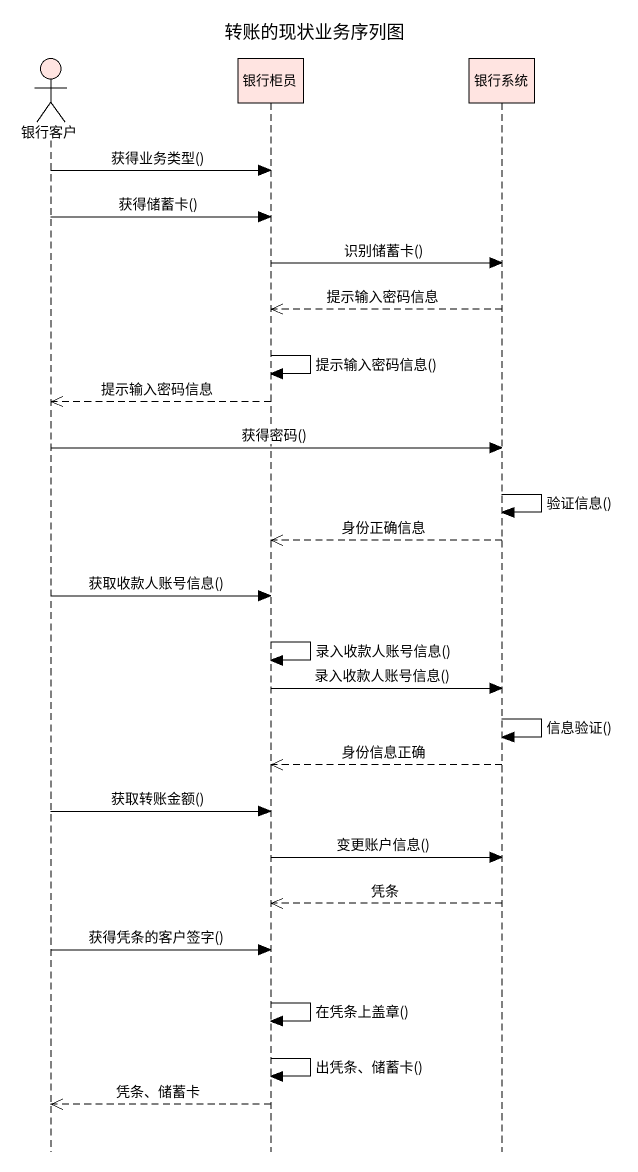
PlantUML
@startuml
title 转账的现状业务序列图
hide footbox
actor 银行客户 #FFE4E1
participant 银行柜员 #FFE4E1
participant 银行系统 #FFE4E1

银行客户 -> 银行柜员 : 获得业务类型()
银行客户 -> 银行柜员 : 获得储蓄卡()
银行柜员 -> 银行系统 : 识别储蓄卡()
银行系统 -->> 银行柜员 : 提示输入密码信息
银行柜员 -> 银行柜员 : 提示输入密码信息()
银行柜员 -->> 银行客户 : 提示输入密码信息
银行客户 -> 银行系统 : 获得密码()
银行系统 -> 银行系统 : 验证信息()
银行系统 -->> 银行柜员 : 身份正确信息
银行客户 -> 银行柜员 : 获取收款人账号信息()
银行柜员 -> 银行柜员 : 录入收款人账号信息()
银行柜员 -> 银行系统 : 录入收款人账号信息()
银行系统 -> 银行系统 : 信息验证()
银行系统 -->> 银行柜员 : 身份信息正确
银行客户 -> 银行柜员 : 获取转账金额()
银行柜员 -> 银行系统 : 变更账户信息()
银行系统 -->> 银行柜员 : 凭条
银行客户 -> 银行柜员 : 获得凭条的客户签字()
银行柜员 -> 银行柜员 : 在凭条上盖章()
银行柜员 -> 银行柜员 : 出凭条、储蓄卡()
银行柜员 -->> 银行客户 : 凭条、储蓄卡
@enduml
